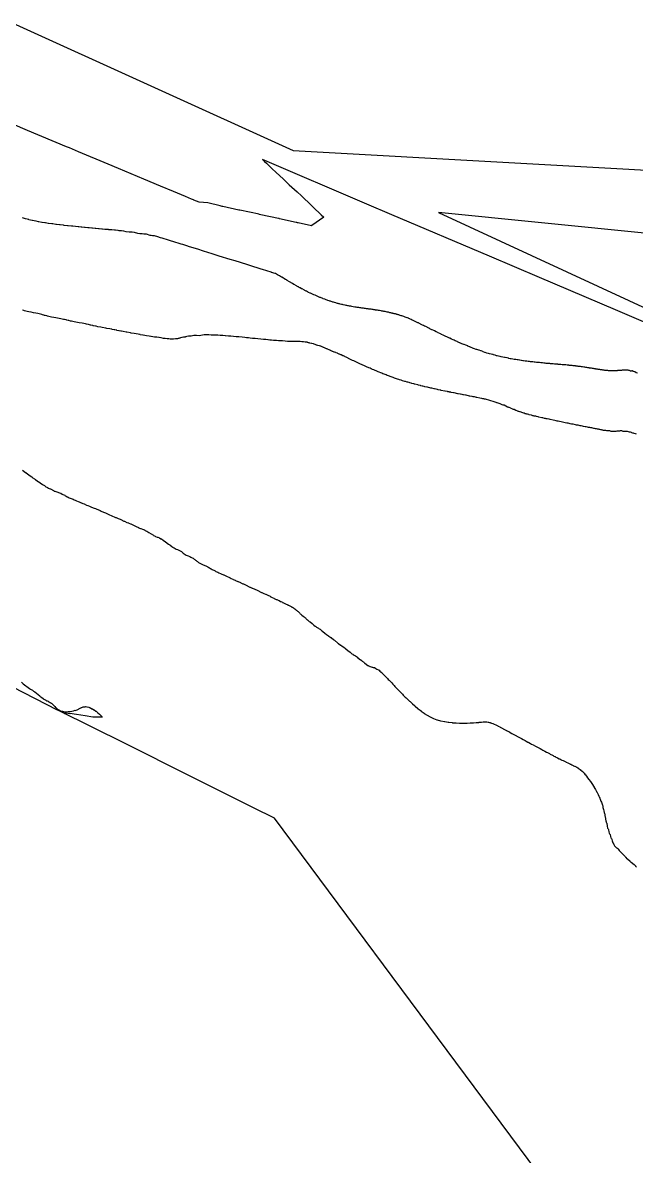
# Model space of a CAD drawing. Header units: metres. Extents: x 483462 to 484492, y 8428718 to 8429266.
# Drawn here: x 483718.7 to 483767.4, y 8429071 to 8429160.9 of the extents above; entities that cross this region are included whole.
import ezdxf

# ---------------------------------------------------------------- set-up
doc = ezdxf.new("R2010")
doc.units = ezdxf.units.M
doc.layers.add('C-TINN-BNDY', color=110, linetype='Continuous')
doc.layers.add('C-TOPO-MINR', color=8, linetype='Continuous')

msp = doc.modelspace()

# ---------------------------------------------------------------- linework, layer by layer
at = {"layer": 'C-TINN-BNDY', "color": 110, "linetype": 'Continuous', "lineweight": -3, "flags": 128}
for points in [[(483717.88, 8429160.94), (483740.178, 8429150.791), (483829.078, 8429145.856), (483862.133, 8429102.179), (483947.649, 8429089.256), (483976.002, 8429072.477)], [(483993.83, 8428866.564), (483819.354, 8428977.94), (483813.924, 8428987.796), (483770.381, 8429055.187), (483738.68, 8429097.82), (483737.033, 8429098.643), (483731.935, 8429101.191), (483726.838, 8429103.74), (483721.617, 8429106.341), (483721.479, 8429106.408), (483711.676, 8429111.421)]]:
    msp.add_lwpolyline(points, dxfattribs=at)
at = {"layer": 'C-TOPO-MINR', "color": 8, "linetype": 'Continuous', "lineweight": -3, "flags": 128}
for points, elevation in [([(483771.434, 8429135.732), (483765.746, 8429138.153), (483759.717, 8429140.719), (483755.754, 8429142.405), (483748, 8429145.705), (483746.013, 8429146.55), (483737.735, 8429150.073), (483737.788, 8429150.023), (483737.884, 8429149.934), (483738.044, 8429149.785), (483738.475, 8429149.379), (483738.821, 8429149.057), (483739.376, 8429148.539), (483739.862, 8429148.086), (483740.478, 8429147.513), (483740.823, 8429147.191), (483741.617, 8429146.447), (483741.762, 8429146.311), (483742.402, 8429145.705), (483742.595, 8429145.516), (483741.66, 8429144.842), (483741.625, 8429144.835), (483740.579, 8429145.061), (483740.525, 8429145.071), (483740.462, 8429145.086), (483740.405, 8429145.099), (483739.082, 8429145.385), (483739.054, 8429145.391), (483739, 8429145.403), (483737.602, 8429145.705), (483737.469, 8429145.733), (483737.462, 8429145.735), (483735.948, 8429146.061), (483735.889, 8429146.073), (483735.867, 8429146.078), (483734.596, 8429146.35), (483734.536, 8429146.365), (483734.387, 8429146.422), (483733.408, 8429146.638), (483732.704, 8429146.697), (483732.289, 8429146.87), (483732.268, 8429146.879), (483732.109, 8429146.944), (483731.623, 8429147.146), (483730.688, 8429147.536), (483729.65, 8429147.97), (483728.332, 8429148.521), (483726.321, 8429149.363), (483725.5, 8429149.706), (483723.15, 8429150.691), (483722.414, 8429151), (483722.19, 8429151.094), (483719.096, 8429152.392), (483717.918, 8429152.887)], 1206), ([(483817.875, 8429139.24), (483751.705, 8429145.891), (483799.467, 8429123.803)], 1206), ([(483767.482, 8429133.127), (483767.399, 8429133.171), (483767.274, 8429133.236), (483767.191, 8429133.279), (483767.161, 8429133.278), (483767.095, 8429133.312), (483767.064, 8429133.308), (483767.034, 8429133.306), (483767.003, 8429133.301), (483766.971, 8429133.295), (483766.94, 8429133.291), (483766.903, 8429133.308), (483766.847, 8429133.334), (483766.806, 8429133.352), (483766.751, 8429133.377), (483766.708, 8429133.374), (483766.67, 8429133.371), (483766.631, 8429133.366), (483766.591, 8429133.371), (483766.558, 8429133.374), (483766.528, 8429133.377), (483766.481, 8429133.381), (483766.442, 8429133.376), (483766.415, 8429133.372), (483766.388, 8429133.369), (483766.355, 8429133.364), (483766.313, 8429133.362), (483766.273, 8429133.36), (483766.229, 8429133.358), (483766.183, 8429133.353), (483766.15, 8429133.349), (483766.117, 8429133.346), (483766.071, 8429133.341), (483766.034, 8429133.339), (483765.998, 8429133.337), (483765.96, 8429133.335), (483765.911, 8429133.332), (483765.876, 8429133.33), (483765.841, 8429133.329), (483765.792, 8429133.326), (483765.752, 8429133.325), (483765.714, 8429133.324), (483765.675, 8429133.324), (483765.631, 8429133.322), (483765.599, 8429133.32), (483765.567, 8429133.319), (483765.521, 8429133.317), (483765.474, 8429133.319), (483765.428, 8429133.32), (483765.378, 8429133.322), (483765.321, 8429133.324), (483765.282, 8429133.325), (483765.226, 8429133.326), (483765.187, 8429133.328), (483765.142, 8429133.332), (483765.101, 8429133.336), (483765.058, 8429133.34), (483765.011, 8429133.345), (483764.977, 8429133.349), (483764.943, 8429133.352), (483764.894, 8429133.358), (483764.841, 8429133.365), (483764.815, 8429133.369), (483764.789, 8429133.372), (483764.73, 8429133.381), (483764.679, 8429133.388), (483764.633, 8429133.395), (483764.561, 8429133.405), (483764.515, 8429133.412), (483764.463, 8429133.42), (483764.38, 8429133.434), (483764.321, 8429133.443), (483764.259, 8429133.453), (483764.193, 8429133.464), (483764.163, 8429133.468), (483764.091, 8429133.479), (483764.062, 8429133.484), (483763.996, 8429133.494), (483763.917, 8429133.507), (483763.851, 8429133.518), (483763.771, 8429133.53), (483763.692, 8429133.543), (483763.66, 8429133.548), (483763.628, 8429133.553), (483763.544, 8429133.567), (483763.46, 8429133.58), (483763.386, 8429133.591), (483763.312, 8429133.602), (483763.227, 8429133.614), (483763.13, 8429133.63), (483763.096, 8429133.635), (483763.061, 8429133.641), (483762.974, 8429133.654), (483762.909, 8429133.661), (483762.848, 8429133.668), (483762.782, 8429133.675), (483762.721, 8429133.681), (483762.686, 8429133.687), (483762.597, 8429133.7), (483762.562, 8429133.706), (483762.447, 8429133.722), (483762.393, 8429133.727), (483762.299, 8429133.735), (483762.213, 8429133.743), (483762.119, 8429133.75), (483762.068, 8429133.754), (483762.037, 8429133.758), (483761.944, 8429133.769), (483761.913, 8429133.772), (483761.819, 8429133.783), (483761.755, 8429133.788), (483761.636, 8429133.798), (483761.528, 8429133.807), (483761.403, 8429133.817), (483761.34, 8429133.823), (483761.24, 8429133.83), (483761.208, 8429133.833), (483761.177, 8429133.835), (483761.076, 8429133.843), (483761.005, 8429133.85), (483760.916, 8429133.858), (483760.794, 8429133.869), (483760.688, 8429133.878), (483760.594, 8429133.887), (483760.524, 8429133.893), (483760.415, 8429133.9), (483760.383, 8429133.903), (483760.351, 8429133.905), (483760.242, 8429133.913), (483760.167, 8429133.921), (483760.067, 8429133.931), (483759.947, 8429133.943), (483759.819, 8429133.957), (483759.714, 8429133.967), (483759.595, 8429133.978), (483759.521, 8429133.985), (483759.489, 8429133.988), (483759.369, 8429133.999), (483759.337, 8429134.002), (483759.303, 8429134.006), (483759.176, 8429134.022), (483759.14, 8429134.026), (483759.007, 8429134.044), (483758.933, 8429134.053), (483758.823, 8429134.066), (483758.7, 8429134.081), (483758.572, 8429134.096), (483758.455, 8429134.111), (483758.382, 8429134.12), (483758.284, 8429134.137), (483758.25, 8429134.143), (483758.155, 8429134.161), (483758.121, 8429134.167), (483758.022, 8429134.185), (483757.953, 8429134.195), (483757.835, 8429134.212), (483757.704, 8429134.231), (483757.593, 8429134.247), (483757.467, 8429134.268), (483757.4, 8429134.278), (483757.289, 8429134.303), (483757.256, 8429134.312), (483757.149, 8429134.339), (483757.116, 8429134.348), (483757.002, 8429134.375), (483756.942, 8429134.386), (483756.814, 8429134.41), (483756.68, 8429134.433), (483756.587, 8429134.45), (483756.464, 8429134.476), (483756.357, 8429134.508), (483756.304, 8429134.518), (483756.202, 8429134.554), (483756.177, 8429134.562), (483756.068, 8429134.597), (483756.044, 8429134.605), (483755.999, 8429134.616), (483755.879, 8429134.645), (483755.751, 8429134.673), (483755.681, 8429134.69), (483755.548, 8429134.725), (483755.418, 8429134.772), (483755.376, 8429134.782), (483755.25, 8429134.835), (483755.227, 8429134.843), (483755.091, 8429134.896), (483755.07, 8429134.905), (483754.928, 8429134.95), (483754.894, 8429134.961), (483754.753, 8429135.003), (483754.703, 8429135.018), (483754.557, 8429135.067), (483754.403, 8429135.13), (483754.375, 8429135.138), (483754.221, 8429135.207), (483754.207, 8429135.213), (483754.193, 8429135.219), (483754.04, 8429135.285), (483754.021, 8429135.292), (483753.875, 8429135.349), (483753.731, 8429135.403), (483753.71, 8429135.411), (483753.56, 8429135.47), (483753.39, 8429135.545), (483753.382, 8429135.548), (483753.203, 8429135.631), (483753.199, 8429135.632), (483753.196, 8429135.634), (483753.029, 8429135.711), (483753.027, 8429135.712), (483752.934, 8429135.753), (483752.879, 8429135.777), (483752.879, 8429135.777), (483752.878, 8429135.777), (483752.735, 8429135.84), (483752.591, 8429135.904), (483752.584, 8429135.908), (483752.42, 8429135.984), (483752.404, 8429135.991), (483752.23, 8429136.074), (483752.079, 8429136.146), (483752.062, 8429136.153), (483751.936, 8429136.214), (483751.927, 8429136.219), (483751.809, 8429136.276), (483751.798, 8429136.281), (483751.677, 8429136.34), (483751.654, 8429136.351), (483751.516, 8429136.417), (483751.375, 8429136.485), (483751.327, 8429136.507), (483751.202, 8429136.568), (483751.17, 8429136.584), (483751.019, 8429136.661), (483751.003, 8429136.669), (483750.986, 8429136.678), (483750.838, 8429136.754), (483750.804, 8429136.77), (483750.696, 8429136.823), (483750.588, 8429136.874), (483750.525, 8429136.904), (483750.428, 8429136.951), (483750.389, 8429136.97), (483750.266, 8429137.034), (483750.245, 8429137.044), (483750.13, 8429137.104), (483750.108, 8429137.115), (483750.073, 8429137.132), (483749.958, 8429137.187), (483749.897, 8429137.215), (483749.793, 8429137.264), (483749.756, 8429137.281), (483749.648, 8429137.335), (483749.626, 8429137.345), (483749.547, 8429137.384), (483749.525, 8429137.395), (483749.465, 8429137.421), (483749.418, 8429137.441), (483749.358, 8429137.467), (483749.312, 8429137.486), (483749.242, 8429137.516), (483749.223, 8429137.524), (483749.149, 8429137.555), (483749.129, 8429137.563), (483749.063, 8429137.585), (483749.005, 8429137.604), (483748.939, 8429137.626), (483748.879, 8429137.646), (483748.79, 8429137.676), (483748.763, 8429137.685), (483748.736, 8429137.694), (483748.657, 8429137.72), (483748.607, 8429137.734), (483748.556, 8429137.749), (483748.507, 8429137.762), (483748.457, 8429137.776), (483748.392, 8429137.796), (483748.369, 8429137.802), (483748.347, 8429137.809), (483748.282, 8429137.828), (483748.229, 8429137.84), (483748.18, 8429137.852), (483748.127, 8429137.865), (483748.078, 8429137.876), (483748.056, 8429137.881), (483748.001, 8429137.895), (483747.979, 8429137.901), (483747.918, 8429137.916), (483747.847, 8429137.932), (483747.787, 8429137.946), (483747.726, 8429137.96), (483747.653, 8429137.976), (483747.628, 8429137.982), (483747.563, 8429137.997), (483747.538, 8429138.002), (483747.479, 8429138.016), (483747.417, 8429138.026), (483747.366, 8429138.035), (483747.301, 8429138.046), (483747.251, 8429138.055), (483747.218, 8429138.062), (483747.149, 8429138.078), (483747.116, 8429138.086), (483747.034, 8429138.103), (483746.943, 8429138.115), (483746.875, 8429138.124), (483746.783, 8429138.135), (483746.716, 8429138.144), (483746.684, 8429138.15), (483746.615, 8429138.163), (483746.583, 8429138.169), (483746.521, 8429138.177), (483746.45, 8429138.19), (483746.37, 8429138.2), (483746.262, 8429138.214), (483746.182, 8429138.223), (483746.118, 8429138.231), (483746.084, 8429138.235), (483746.015, 8429138.245), (483745.981, 8429138.249), (483745.912, 8429138.258), (483745.839, 8429138.269), (483745.751, 8429138.282), (483745.622, 8429138.3), (483745.533, 8429138.313), (483745.457, 8429138.324), (483745.388, 8429138.333), (483745.351, 8429138.337), (483745.313, 8429138.342), (483745.244, 8429138.351), (483745.161, 8429138.366), (483745.07, 8429138.382), (483744.923, 8429138.409), (483744.828, 8429138.426), (483744.742, 8429138.442), (483744.671, 8429138.452), (483744.629, 8429138.459), (483744.559, 8429138.47), (483744.517, 8429138.477), (483744.425, 8429138.498), (483744.368, 8429138.51), (483744.3, 8429138.527), (483744.138, 8429138.565), (483744.077, 8429138.579), (483744.005, 8429138.594), (483743.908, 8429138.617), (483743.86, 8429138.627), (483743.789, 8429138.643), (483743.741, 8429138.654), (483743.688, 8429138.669), (483743.614, 8429138.691), (483743.558, 8429138.708), (483743.453, 8429138.739), (483743.377, 8429138.763), (483743.322, 8429138.779), (483743.143, 8429138.833), (483743.087, 8429138.849), (483743.034, 8429138.866), (483742.924, 8429138.9), (483742.865, 8429138.923), (483742.797, 8429138.948), (483742.738, 8429138.972), (483742.673, 8429138.998), (483742.562, 8429139.04), (483742.516, 8429139.058), (483742.327, 8429139.129), (483742.282, 8429139.147), (483742.24, 8429139.163), (483742.126, 8429139.207), (483742.067, 8429139.235), (483742.017, 8429139.258), (483741.958, 8429139.286), (483741.91, 8429139.31), (483741.799, 8429139.36), (483741.746, 8429139.384), (483741.556, 8429139.47), (483741.509, 8429139.492), (483741.395, 8429139.544), (483741.337, 8429139.576), (483741.302, 8429139.594), (483741.244, 8429139.626), (483741.211, 8429139.644), (483741.1, 8429139.701), (483741.063, 8429139.72), (483740.872, 8429139.819), (483740.842, 8429139.835), (483740.728, 8429139.894), (483740.706, 8429139.907), (483740.65, 8429139.94), (483740.594, 8429139.973), (483740.573, 8429139.985), (483740.464, 8429140.046), (483740.442, 8429140.059), (483740.252, 8429140.166), (483740.235, 8429140.176), (483740.124, 8429140.239), (483740.112, 8429140.246), (483740.059, 8429140.278), (483740.005, 8429140.31), (483739.994, 8429140.316), (483739.889, 8429140.378), (483739.878, 8429140.385), (483739.692, 8429140.495), (483739.686, 8429140.499), (483739.578, 8429140.562), (483739.575, 8429140.564), (483739.525, 8429140.592), (483739.522, 8429140.593), (483739.472, 8429140.621), (483739.396, 8429140.667), (483739.394, 8429140.668), (483739.275, 8429140.739), (483739.242, 8429140.758), (483739.241, 8429140.759), (483739.094, 8429140.844), (483739.091, 8429140.846), (483738.93, 8429140.941), (483738.924, 8429140.945), (483738.761, 8429141.028), (483738.753, 8429141.032), (483738.459, 8429141.128), (483738.447, 8429141.134), (483738.418, 8429141.143), (483737.738, 8429141.357), (483737.627, 8429141.392), (483736.74, 8429141.669), (483736.501, 8429141.744), (483735.565, 8429142.036), (483735.167, 8429142.161), (483734.308, 8429142.428), (483733.755, 8429142.6), (483733.064, 8429142.815), (483732.604, 8429142.958), (483731.938, 8429143.166), (483731.724, 8429143.232), (483731.563, 8429143.282), (483731.406, 8429143.332), (483731.272, 8429143.373), (483730.612, 8429143.579), (483730.52, 8429143.607), (483730.437, 8429143.633), (483730.359, 8429143.658), (483730.28, 8429143.682), (483729.768, 8429143.841), (483729.634, 8429143.883), (483729.429, 8429143.947), (483729.176, 8429144.026), (483729.134, 8429144.03), (483729.091, 8429144.035), (483729.016, 8429144.042), (483728.908, 8429144.054), (483728.828, 8429144.062), (483728.541, 8429144.15), (483728.428, 8429144.16), (483728.31, 8429144.171), (483728.177, 8429144.184), (483728.013, 8429144.199), (483727.84, 8429144.215), (483727.581, 8429144.291), (483727.385, 8429144.308), (483727.153, 8429144.328), (483726.909, 8429144.349), (483726.726, 8429144.401), (483726.544, 8429144.416), (483726.362, 8429144.432), (483726.292, 8429144.451), (483726.267, 8429144.454), (483726.079, 8429144.47), (483726.057, 8429144.472), (483726.027, 8429144.474), (483725.991, 8429144.478), (483725.795, 8429144.494), (483725.746, 8429144.499), (483725.548, 8429144.516), (483725.512, 8429144.519), (483725.47, 8429144.523), (483725.275, 8429144.54), (483725.231, 8429144.543), (483725.033, 8429144.561), (483724.985, 8429144.565), (483724.777, 8429144.584), (483724.722, 8429144.588), (483724.512, 8429144.608), (483724.455, 8429144.612), (483724.253, 8429144.631), (483724.199, 8429144.636), (483723.995, 8429144.655), (483723.942, 8429144.659), (483723.887, 8429144.664), (483723.676, 8429144.685), (483723.621, 8429144.689), (483723.409, 8429144.71), (483723.357, 8429144.715), (483723.152, 8429144.736), (483723.099, 8429144.74), (483722.896, 8429144.761), (483722.686, 8429144.784), (483722.635, 8429144.788), (483722.587, 8429144.793), (483722.31, 8429144.823), (483722.262, 8429144.828), (483721.994, 8429144.859), (483721.948, 8429144.863), (483721.681, 8429144.895), (483721.639, 8429144.9), (483721.381, 8429144.931), (483721.34, 8429144.936), (483721.091, 8429144.968), (483721.053, 8429144.972), (483721.016, 8429144.976), (483720.755, 8429145.014), (483720.721, 8429145.018), (483720.507, 8429145.052), (483720.476, 8429145.056), (483720.252, 8429145.094), (483720.224, 8429145.098), (483720.002, 8429145.138), (483719.975, 8429145.142), (483719.767, 8429145.183), (483719.74, 8429145.188), (483719.482, 8429145.245), (483719.457, 8429145.249), (483719.207, 8429145.31), (483719.188, 8429145.314), (483718.944, 8429145.377), (483718.929, 8429145.38), (483718.696, 8429145.444)], 1204), ([(483767.424, 8429128.289), (483767.328, 8429128.316), (483767.231, 8429128.344), (483767.172, 8429128.362), (483767.132, 8429128.38), (483767.055, 8429128.401), (483767.015, 8429128.42), (483766.928, 8429128.442), (483766.866, 8429128.458), (483766.779, 8429128.475), (483766.693, 8429128.493), (483766.599, 8429128.502), (483766.509, 8429128.509), (483766.423, 8429128.512), (483766.353, 8429128.517), (483766.307, 8429128.537), (483766.26, 8429128.557), (483766.188, 8429128.554), (483766.118, 8429128.547), (483766.057, 8429128.545), (483765.986, 8429128.537), (483765.916, 8429128.531), (483765.852, 8429128.524), (483765.781, 8429128.517), (483765.717, 8429128.511), (483765.635, 8429128.509), (483765.555, 8429128.506), (483765.482, 8429128.508), (483765.392, 8429128.51), (483765.341, 8429128.528), (483765.289, 8429128.547), (483765.201, 8429128.553), (483765.127, 8429128.56), (483765.053, 8429128.568), (483764.976, 8429128.573), (483764.913, 8429128.581), (483764.851, 8429128.589), (483764.795, 8429128.598), (483764.733, 8429128.607), (483764.684, 8429128.621), (483764.635, 8429128.636), (483764.574, 8429128.646), (483764.517, 8429128.657), (483764.457, 8429128.669), (483764.393, 8429128.68), (483764.324, 8429128.693), (483764.246, 8429128.707), (483764.166, 8429128.722), (483764.085, 8429128.737), (483764.023, 8429128.754), (483763.959, 8429128.77), (483763.878, 8429128.785), (483763.798, 8429128.8), (483763.713, 8429128.815), (483763.607, 8429128.834), (483763.534, 8429128.848), (483763.432, 8429128.867), (483763.338, 8429128.885), (483763.208, 8429128.909), (483763.121, 8429128.926), (483763.027, 8429128.944), (483762.953, 8429128.961), (483762.877, 8429128.979), (483762.782, 8429128.997), (483762.665, 8429129.02), (483762.561, 8429129.041), (483762.375, 8429129.077), (483762.253, 8429129.1), (483762.15, 8429129.121), (483762.07, 8429129.139), (483761.989, 8429129.157), (483761.888, 8429129.177), (483761.751, 8429129.205), (483761.652, 8429129.225), (483761.432, 8429129.269), (483761.294, 8429129.297), (483761.196, 8429129.318), (483761.116, 8429129.335), (483761.035, 8429129.352), (483760.941, 8429129.372), (483760.797, 8429129.403), (483760.561, 8429129.454), (483760.476, 8429129.472), (483760.334, 8429129.502), (483760.256, 8429129.519), (483760.183, 8429129.535), (483760.11, 8429129.55), (483759.973, 8429129.582), (483759.9, 8429129.598), (483759.673, 8429129.652), (483759.607, 8429129.667), (483759.477, 8429129.698), (483759.421, 8429129.711), (483759.359, 8429129.724), (483759.306, 8429129.735), (483759.244, 8429129.748), (483759.196, 8429129.761), (483759.093, 8429129.789), (483758.902, 8429129.841), (483758.86, 8429129.852), (483758.753, 8429129.881), (483758.715, 8429129.892), (483758.646, 8429129.908), (483758.59, 8429129.92), (483758.501, 8429129.951), (483758.468, 8429129.962), (483758.303, 8429130.019), (483758.275, 8429130.029), (483758.182, 8429130.061), (483758.157, 8429130.07), (483758.085, 8429130.087), (483758.02, 8429130.105), (483757.999, 8429130.113), (483757.858, 8429130.173), (483757.84, 8429130.181), (483757.694, 8429130.242), (483757.679, 8429130.249), (483757.634, 8429130.262), (483757.589, 8429130.275), (483757.461, 8429130.336), (483757.443, 8429130.344), (483757.31, 8429130.408), (483757.295, 8429130.415), (483757.24, 8429130.431), (483757.183, 8429130.447), (483757.049, 8429130.511), (483757.039, 8429130.516), (483756.9, 8429130.583), (483756.892, 8429130.586), (483756.826, 8429130.605), (483756.759, 8429130.623), (483756.755, 8429130.625), (483756.596, 8429130.692), (483756.594, 8429130.693), (483756.429, 8429130.763), (483756.429, 8429130.763), (483756.353, 8429130.783), (483756.353, 8429130.783), (483756.34, 8429130.787), (483756.277, 8429130.803), (483756.193, 8429130.833), (483756.192, 8429130.833), (483756.035, 8429130.89), (483756.032, 8429130.891), (483756.029, 8429130.892), (483755.865, 8429130.946), (483755.86, 8429130.948), (483755.69, 8429130.996), (483755.684, 8429130.997), (483755.517, 8429131.04), (483755.511, 8429131.042), (483755.428, 8429131.062), (483755.372, 8429131.075), (483755.365, 8429131.076), (483755.309, 8429131.088), (483755.238, 8429131.101), (483755.229, 8429131.103), (483755.151, 8429131.118), (483755.139, 8429131.12), (483754.994, 8429131.152), (483754.981, 8429131.155), (483754.734, 8429131.209), (483754.716, 8429131.213), (483754.567, 8429131.245), (483754.48, 8429131.261), (483754.461, 8429131.265), (483754.374, 8429131.28), (483754.355, 8429131.284), (483754.187, 8429131.317), (483754.171, 8429131.321), (483753.893, 8429131.377), (483753.874, 8429131.381), (483753.855, 8429131.385), (483753.683, 8429131.419), (483753.664, 8429131.423), (483753.568, 8429131.441), (483753.549, 8429131.445), (483753.453, 8429131.463), (483753.432, 8429131.467), (483753.253, 8429131.502), (483753.229, 8429131.507), (483752.938, 8429131.564), (483752.911, 8429131.569), (483752.883, 8429131.575), (483752.702, 8429131.611), (483752.675, 8429131.617), (483752.573, 8429131.638), (483752.546, 8429131.643), (483752.445, 8429131.664), (483752.415, 8429131.67), (483752.235, 8429131.707), (483752.202, 8429131.713), (483751.917, 8429131.771), (483751.882, 8429131.778), (483751.845, 8429131.786), (483751.665, 8429131.823), (483751.628, 8429131.832), (483751.524, 8429131.855), (483751.488, 8429131.864), (483751.385, 8429131.888), (483751.346, 8429131.897), (483751.174, 8429131.934), (483751.133, 8429131.943), (483751.093, 8429131.952), (483750.827, 8429132.01), (483750.782, 8429132.02), (483750.613, 8429132.058), (483750.565, 8429132.07), (483750.463, 8429132.096), (483750.415, 8429132.109), (483750.314, 8429132.136), (483750.265, 8429132.149), (483750.111, 8429132.187), (483750.063, 8429132.199), (483749.833, 8429132.255), (483749.786, 8429132.266), (483749.735, 8429132.279), (483749.584, 8429132.317), (483749.526, 8429132.334), (483749.429, 8429132.363), (483749.366, 8429132.383), (483749.271, 8429132.412), (483749.212, 8429132.43), (483749.083, 8429132.468), (483749.032, 8429132.483), (483748.847, 8429132.536), (483748.796, 8429132.551), (483748.742, 8429132.567), (483748.616, 8429132.605), (483748.549, 8429132.628), (483748.458, 8429132.66), (483748.379, 8429132.688), (483748.29, 8429132.72), (483748.217, 8429132.747), (483748.098, 8429132.789), (483748.036, 8429132.811), (483747.868, 8429132.87), (483747.807, 8429132.892), (483747.742, 8429132.915), (483747.628, 8429132.956), (483747.545, 8429132.989), (483747.464, 8429133.02), (483747.385, 8429133.052), (483747.288, 8429133.091), (483747.203, 8429133.125), (483747.118, 8429133.16), (483746.997, 8429133.209), (483746.927, 8429133.236), (483746.859, 8429133.264), (483746.745, 8429133.312), (483746.676, 8429133.341), (483746.572, 8429133.387), (483746.473, 8429133.431), (483746.371, 8429133.477), (483746.276, 8429133.521), (483746.177, 8429133.563), (483746.113, 8429133.592), (483746.052, 8429133.618), (483745.93, 8429133.67), (483745.871, 8429133.695), (483745.771, 8429133.739), (483745.707, 8429133.769), (483745.604, 8429133.818), (483745.522, 8429133.857), (483745.416, 8429133.908), (483745.361, 8429133.935), (483745.256, 8429133.982), (483745.209, 8429134.004), (483745.078, 8429134.062), (483745.033, 8429134.083), (483744.992, 8429134.103), (483744.887, 8429134.151), (483744.832, 8429134.178), (483744.721, 8429134.231), (483744.67, 8429134.256), (483744.569, 8429134.305), (483744.523, 8429134.327), (483744.426, 8429134.372), (483744.384, 8429134.392), (483744.286, 8429134.437), (483744.259, 8429134.45), (483744.153, 8429134.5), (483744.124, 8429134.514), (483743.983, 8429134.58), (483743.956, 8429134.593), (483743.857, 8429134.639), (483743.822, 8429134.654), (483743.728, 8429134.693), (483743.685, 8429134.711), (483743.59, 8429134.749), (483743.559, 8429134.761), (483743.455, 8429134.798), (483743.425, 8429134.81), (483743.31, 8429134.853), (483743.293, 8429134.86), (483743.131, 8429134.938), (483743.116, 8429134.945), (483743.1, 8429134.953), (483742.954, 8429135.024), (483742.928, 8429135.034), (483742.836, 8429135.068), (483742.814, 8429135.076), (483742.721, 8429135.111), (483742.603, 8429135.169), (483742.595, 8429135.173), (483742.587, 8429135.177), (483742.474, 8429135.232), (483742.461, 8429135.236), (483742.371, 8429135.268), (483742.353, 8429135.274), (483742.262, 8429135.302), (483742.243, 8429135.307), (483742.134, 8429135.335), (483742.041, 8429135.359), (483742.03, 8429135.362), (483741.969, 8429135.39), (483741.911, 8429135.418), (483741.906, 8429135.42), (483741.85, 8429135.442), (483741.846, 8429135.444), (483741.788, 8429135.464), (483741.781, 8429135.466), (483741.646, 8429135.492), (483741.635, 8429135.494), (483741.504, 8429135.52), (483741.498, 8429135.521), (483741.452, 8429135.536), (483741.405, 8429135.552), (483741.402, 8429135.552), (483741.4, 8429135.553), (483741.342, 8429135.566), (483741.279, 8429135.579), (483741.274, 8429135.58), (483741.136, 8429135.598), (483741.129, 8429135.599), (483740.989, 8429135.617), (483740.986, 8429135.617), (483740.923, 8429135.624), (483740.921, 8429135.625), (483740.857, 8429135.631), (483740.852, 8429135.631), (483740.734, 8429135.637), (483740.62, 8429135.642), (483740.615, 8429135.642), (483740.561, 8429135.642), (483740.508, 8429135.642), (483740.506, 8429135.642), (483740.441, 8429135.643), (483740.44, 8429135.643), (483740.369, 8429135.645), (483740.365, 8429135.644), (483740.261, 8429135.643), (483740.145, 8429135.642), (483740.141, 8429135.642), (483740.052, 8429135.65), (483740.049, 8429135.65), (483739.96, 8429135.657), (483739.956, 8429135.657), (483739.846, 8429135.656), (483739.714, 8429135.655), (483739.709, 8429135.655), (483739.527, 8429135.671), (483739.525, 8429135.671), (483739.523, 8429135.671), (483739.316, 8429135.69), (483739.314, 8429135.69), (483739.163, 8429135.695), (483739.16, 8429135.695), (483739.009, 8429135.7), (483739.007, 8429135.7), (483738.842, 8429135.714), (483738.84, 8429135.714), (483738.839, 8429135.714), (483738.619, 8429135.734), (483738.618, 8429135.734), (483738.458, 8429135.749), (483738.457, 8429135.749), (483738.312, 8429135.761), (483738.312, 8429135.761), (483738.186, 8429135.773), (483738.166, 8429135.774), (483738.166, 8429135.774), (483738.166, 8429135.774), (483738, 8429135.793), (483738, 8429135.793), (483738, 8429135.793), (483737.807, 8429135.814), (483737.805, 8429135.814), (483737.614, 8429135.831), (483737.369, 8429135.852), (483737.362, 8429135.853), (483737.163, 8429135.871), (483737.158, 8429135.871), (483736.959, 8429135.894), (483736.957, 8429135.894), (483736.759, 8429135.917), (483736.756, 8429135.918), (483736.753, 8429135.918), (483736.617, 8429135.934), (483736.613, 8429135.934), (483736.478, 8429135.949), (483736.472, 8429135.949), (483736.331, 8429135.964), (483736.131, 8429135.982), (483736.117, 8429135.983), (483735.87, 8429136.004), (483735.854, 8429136.005), (483735.656, 8429136.022), (483735.647, 8429136.023), (483735.447, 8429136.041), (483735.441, 8429136.042), (483735.435, 8429136.042), (483735.236, 8429136.06), (483735.22, 8429136.061), (483735.028, 8429136.078), (483734.796, 8429136.098), (483734.767, 8429136.101), (483734.583, 8429136.115), (483734.393, 8429136.128), (483734.375, 8429136.13), (483734.198, 8429136.138), (483734.191, 8429136.138), (483734.184, 8429136.138), (483734.025, 8429136.137), (483734.019, 8429136.137), (483734.012, 8429136.137), (483733.854, 8429136.137), (483733.837, 8429136.139), (483733.675, 8429136.152), (483733.474, 8429136.171), (483733.442, 8429136.174), (483733.289, 8429136.183), (483733.27, 8429136.185), (483733.112, 8429136.172), (483733.105, 8429136.172), (483732.97, 8429136.152), (483732.964, 8429136.151), (483732.844, 8429136.122), (483732.84, 8429136.121), (483732.835, 8429136.12), (483732.714, 8429136.095), (483732.704, 8429136.096), (483732.506, 8429136.11), (483732.486, 8429136.112), (483732.299, 8429136.125), (483732.287, 8429136.126), (483732.176, 8429136.093), (483732.172, 8429136.092), (483732.07, 8429136.059), (483732.067, 8429136.058), (483731.971, 8429136.062), (483731.962, 8429136.063), (483731.865, 8429136.067), (483731.856, 8429136.067), (483731.742, 8429136.036), (483731.739, 8429136.035), (483731.638, 8429136.003), (483731.635, 8429136.002), (483731.562, 8429135.991), (483731.557, 8429135.99), (483731.483, 8429135.981), (483731.479, 8429135.98), (483731.352, 8429135.955), (483731.349, 8429135.955), (483731.347, 8429135.954), (483731.226, 8429135.93), (483731.223, 8429135.929), (483731.166, 8429135.913), (483731.163, 8429135.912), (483731.105, 8429135.895), (483731.048, 8429135.878), (483731.046, 8429135.878), (483730.988, 8429135.863), (483730.986, 8429135.862), (483730.834, 8429135.852), (483730.832, 8429135.852), (483730.831, 8429135.852), (483730.671, 8429135.842), (483730.67, 8429135.842), (483730.595, 8429135.834), (483730.593, 8429135.834), (483730.518, 8429135.827), (483730.516, 8429135.828), (483730.418, 8429135.841), (483730.299, 8429135.858), (483730.296, 8429135.858), (483730.169, 8429135.863), (483730.168, 8429135.863), (483730.167, 8429135.863), (483730.017, 8429135.872), (483730.014, 8429135.872), (483729.88, 8429135.894), (483729.696, 8429135.928), (483729.686, 8429135.929), (483729.526, 8429135.956), (483729.518, 8429135.958), (483729.345, 8429135.977), (483729.341, 8429135.978), (483729.169, 8429135.996), (483729.165, 8429135.997), (483729.161, 8429135.998), (483729.033, 8429136.015), (483729.028, 8429136.016), (483728.892, 8429136.036), (483728.883, 8429136.038), (483728.742, 8429136.06), (483728.544, 8429136.095), (483728.522, 8429136.099), (483728.275, 8429136.145), (483728.248, 8429136.149), (483728.042, 8429136.187), (483728.026, 8429136.19), (483727.877, 8429136.216), (483727.867, 8429136.218), (483727.725, 8429136.242), (483727.714, 8429136.244), (483727.568, 8429136.27), (483727.546, 8429136.274), (483727.317, 8429136.315), (483727.271, 8429136.324), (483726.977, 8429136.379), (483726.925, 8429136.388), (483726.691, 8429136.432), (483726.538, 8429136.461), (483726.507, 8429136.467), (483726.362, 8429136.495), (483726.343, 8429136.498), (483726.192, 8429136.528), (483726.172, 8429136.532), (483726.019, 8429136.563), (483725.997, 8429136.568), (483725.974, 8429136.573), (483725.822, 8429136.605), (483725.781, 8429136.613), (483725.623, 8429136.645), (483725.389, 8429136.689), (483725.303, 8429136.705), (483725.008, 8429136.759), (483724.916, 8429136.777), (483724.683, 8429136.821), (483724.531, 8429136.853), (483724.477, 8429136.863), (483724.333, 8429136.895), (483724.301, 8429136.902), (483724.268, 8429136.91), (483724.119, 8429136.943), (483724.085, 8429136.951), (483723.937, 8429136.986), (483723.902, 8429136.994), (483723.761, 8429137.028), (483723.696, 8429137.04), (483723.55, 8429137.072), (483723.424, 8429137.096), (483723.203, 8429137.138), (483722.932, 8429137.188), (483722.795, 8429137.213), (483722.584, 8429137.254), (483722.508, 8429137.269), (483722.372, 8429137.301), (483722.328, 8429137.311), (483722.2, 8429137.344), (483722.155, 8429137.355), (483722.023, 8429137.386), (483721.943, 8429137.401), (483721.748, 8429137.438), (483721.592, 8429137.468), (483721.352, 8429137.511), (483721.189, 8429137.542), (483721.001, 8429137.579), (483720.878, 8429137.609), (483720.787, 8429137.626), (483720.671, 8429137.657), (483720.617, 8429137.671), (483720.5, 8429137.703), (483720.445, 8429137.718), (483720.39, 8429137.735), (483720.275, 8429137.769), (483720.218, 8429137.785), (483720.111, 8429137.818), (483720.018, 8429137.836), (483719.906, 8429137.866), (483719.752, 8429137.896), (483719.573, 8429137.929), (483719.39, 8429137.961), (483719.205, 8429137.996), (483719.059, 8429138.025), (483718.958, 8429138.045), (483718.858, 8429138.074), (483718.795, 8429138.094), (483718.703, 8429138.125)], 1202), ([(483718.684, 8429125.441), (483718.931, 8429125.265), (483718.949, 8429125.252), (483718.977, 8429125.232), (483719.209, 8429125.068), (483719.234, 8429125.05), (483719.433, 8429124.909), (483719.45, 8429124.889), (483719.468, 8429124.867), (483719.651, 8429124.738), (483719.679, 8429124.717), (483719.72, 8429124.688), (483719.891, 8429124.568), (483719.93, 8429124.543), (483720.061, 8429124.453), (483720.108, 8429124.425), (483720.208, 8429124.358), (483720.247, 8429124.333), (483720.341, 8429124.273), (483720.432, 8429124.219), (483720.458, 8429124.186), (483720.533, 8429124.125), (483720.622, 8429124.077), (483720.674, 8429124.055), (483720.759, 8429124.013), (483720.805, 8429123.996), (483720.881, 8429123.961), (483720.922, 8429123.944), (483721.024, 8429123.902), (483721.051, 8429123.868), (483721.144, 8429123.832), (483721.213, 8429123.781), (483721.262, 8429123.767), (483721.35, 8429123.737), (483721.407, 8429123.72), (483721.493, 8429123.691), (483721.54, 8429123.675), (483721.63, 8429123.646), (483721.724, 8429123.614), (483721.83, 8429123.533), (483721.903, 8429123.504), (483721.97, 8429123.478), (483722.042, 8429123.45), (483722.088, 8429123.411), (483722.161, 8429123.381), (483722.222, 8429123.335), (483722.254, 8429123.321), (483722.324, 8429123.291), (483722.407, 8429123.255), (483722.477, 8429123.225), (483722.562, 8429123.188), (483722.633, 8429123.157), (483722.676, 8429123.139), (483722.712, 8429123.126), (483722.801, 8429123.088), (483722.873, 8429123.057), (483722.98, 8429123.011), (483723.116, 8429122.952), (483723.198, 8429122.917), (483723.304, 8429122.871), (483723.343, 8429122.857), (483723.383, 8429122.843), (483723.489, 8429122.798), (483723.59, 8429122.754), (483723.777, 8429122.672), (483723.887, 8429122.625), (483724.004, 8429122.574), (483724.111, 8429122.528), (483724.174, 8429122.505), (483724.238, 8429122.484), (483724.313, 8429122.458), (483724.389, 8429122.425), (483724.476, 8429122.394), (483724.588, 8429122.346), (483724.661, 8429122.314), (483724.86, 8429122.227), (483724.93, 8429122.196), (483724.999, 8429122.166), (483725.21, 8429122.073), (483725.273, 8429122.045), (483725.494, 8429121.946), (483725.549, 8429121.921), (483725.774, 8429121.819), (483725.823, 8429121.797), (483725.965, 8429121.735), (483726.079, 8429121.695), (483726.123, 8429121.675), (483726.238, 8429121.634), (483726.279, 8429121.615), (483726.449, 8429121.538), (483726.484, 8429121.522), (483726.748, 8429121.398), (483726.775, 8429121.385), (483726.965, 8429121.299), (483727.104, 8429121.249), (483727.124, 8429121.24), (483727.264, 8429121.189), (483727.286, 8429121.178), (483727.459, 8429121.096), (483727.71, 8429120.972), (483727.719, 8429120.968), (483727.908, 8429120.877), (483727.911, 8429120.876), (483728.069, 8429120.818), (483728.08, 8429120.814), (483728.229, 8429120.759), (483728.365, 8429120.692), (483728.37, 8429120.69), (483728.54, 8429120.6), (483728.547, 8429120.596), (483728.718, 8429120.501), (483728.729, 8429120.495), (483728.901, 8429120.39), (483728.915, 8429120.381), (483729.081, 8429120.275), (483729.1, 8429120.264), (483729.227, 8429120.19), (483729.252, 8429120.181), (483729.393, 8429120.128), (483729.429, 8429120.116), (483729.568, 8429120.062), (483729.682, 8429119.993), (483729.714, 8429119.98), (483729.85, 8429119.887), (483729.88, 8429119.869), (483730.008, 8429119.778), (483730.039, 8429119.756), (483730.151, 8429119.677), (483730.184, 8429119.654), (483730.287, 8429119.579), (483730.383, 8429119.508), (483730.416, 8429119.483), (483730.507, 8429119.412), (483730.54, 8429119.385), (483730.624, 8429119.317), (483730.66, 8429119.291), (483730.718, 8429119.268), (483730.795, 8429119.216), (483730.885, 8429119.183), (483730.993, 8429119.142), (483731.053, 8429119.118), (483731.159, 8429119.077), (483731.264, 8429119.003), (483731.305, 8429118.973), (483731.401, 8429118.896), (483731.439, 8429118.866), (483731.518, 8429118.803), (483731.554, 8429118.776), (483731.592, 8429118.749), (483731.673, 8429118.695), (483731.747, 8429118.665), (483731.837, 8429118.629), (483731.964, 8429118.58), (483732.055, 8429118.544), (483732.145, 8429118.483), (483732.232, 8429118.447), (483732.308, 8429118.39), (483732.364, 8429118.352), (483732.425, 8429118.307), (483732.473, 8429118.271), (483732.531, 8429118.228), (483732.573, 8429118.197), (483732.616, 8429118.166), (483732.672, 8429118.124), (483732.715, 8429118.092), (483732.761, 8429118.06), (483732.817, 8429118.023), (483732.915, 8429117.983), (483732.982, 8429117.955), (483733.156, 8429117.886), (483733.23, 8429117.855), (483733.295, 8429117.816), (483733.411, 8429117.767), (483733.474, 8429117.726), (483733.542, 8429117.685), (483733.611, 8429117.64), (483733.671, 8429117.607), (483733.744, 8429117.567), (483733.802, 8429117.536), (483733.876, 8429117.497), (483733.985, 8429117.44), (483734.042, 8429117.41), (483734.193, 8429117.335), (483734.26, 8429117.301), (483734.398, 8429117.242), (483734.447, 8429117.218), (483734.63, 8429117.144), (483734.673, 8429117.126), (483734.716, 8429117.108), (483734.88, 8429117.038), (483734.932, 8429117.013), (483735.057, 8429116.952), (483735.181, 8429116.888), (483735.244, 8429116.856), (483735.375, 8429116.792), (483735.415, 8429116.772), (483735.576, 8429116.702), (483735.604, 8429116.691), (483735.789, 8429116.614), (483735.814, 8429116.604), (483735.994, 8429116.526), (483736.027, 8429116.51), (483736.186, 8429116.432), (483736.227, 8429116.412), (483736.379, 8429116.334), (483736.544, 8429116.253), (483736.564, 8429116.244), (483736.74, 8429116.166), (483736.75, 8429116.162), (483736.93, 8429116.087), (483736.937, 8429116.084), (483737.122, 8429116.003), (483737.131, 8429115.999), (483737.315, 8429115.909), (483737.32, 8429115.906), (483737.472, 8429115.828), (483737.495, 8429115.816), (483737.496, 8429115.816), (483737.668, 8429115.732), (483737.672, 8429115.73), (483737.834, 8429115.658), (483737.986, 8429115.594), (483738.001, 8429115.588), (483738.158, 8429115.518), (483738.171, 8429115.512), (483738.334, 8429115.431), (483738.344, 8429115.426), (483738.498, 8429115.346), (483738.51, 8429115.339), (483738.644, 8429115.272), (483738.663, 8429115.264), (483738.833, 8429115.19), (483738.865, 8429115.176), (483739.032, 8429115.102), (483739.054, 8429115.092), (483739.178, 8429115.028), (483739.194, 8429115.02), (483739.313, 8429114.955), (483739.33, 8429114.946), (483739.416, 8429114.901), (483739.453, 8429114.884), (483739.574, 8429114.83), (483739.611, 8429114.814), (483739.693, 8429114.778), (483739.731, 8429114.762), (483739.747, 8429114.755), (483739.785, 8429114.738), (483739.801, 8429114.731), (483739.898, 8429114.674), (483739.913, 8429114.665), (483740.004, 8429114.611), (483740.017, 8429114.602), (483740.039, 8429114.595), (483740.054, 8429114.589), (483740.097, 8429114.573), (483740.19, 8429114.508), (483740.203, 8429114.497), (483740.292, 8429114.434), (483740.306, 8429114.423), (483740.328, 8429114.411), (483740.363, 8429114.39), (483740.412, 8429114.343), (483740.423, 8429114.333), (483740.434, 8429114.321), (483740.49, 8429114.268), (483740.518, 8429114.246), (483740.558, 8429114.214), (483740.586, 8429114.192), (483740.625, 8429114.16), (483740.665, 8429114.116), (483740.688, 8429114.092), (483740.733, 8429114.044), (483740.776, 8429114.009), (483740.87, 8429113.934), (483740.954, 8429113.868), (483741.047, 8429113.793), (483741.097, 8429113.753), (483741.14, 8429113.71), (483741.182, 8429113.668), (483741.198, 8429113.652), (483741.214, 8429113.636), (483741.235, 8429113.618), (483741.286, 8429113.574), (483741.309, 8429113.555), (483741.367, 8429113.507), (483741.447, 8429113.443), (483741.51, 8429113.393), (483741.667, 8429113.269), (483741.756, 8429113.198), (483741.817, 8429113.15), (483741.912, 8429113.075), (483741.964, 8429113.039), (483741.997, 8429113.016), (483742.03, 8429112.993), (483742.08, 8429112.958), (483742.125, 8429112.93), (483742.177, 8429112.896), (483742.238, 8429112.857), (483742.309, 8429112.811), (483742.431, 8429112.714), (483742.487, 8429112.67), (483742.715, 8429112.487), (483742.778, 8429112.436), (483742.829, 8429112.397), (483742.974, 8429112.282), (483743.01, 8429112.259), (483743.078, 8429112.216), (483743.148, 8429112.172), (483743.181, 8429112.152), (483743.214, 8429112.131), (483743.372, 8429112.006), (483743.409, 8429111.977), (483743.45, 8429111.943), (483743.728, 8429111.721), (483743.757, 8429111.699), (483743.934, 8429111.559), (483743.953, 8429111.547), (483744.036, 8429111.495), (483744.052, 8429111.485), (483744.136, 8429111.433), (483744.151, 8429111.423), (483744.168, 8429111.41), (483744.338, 8429111.276), (483744.352, 8429111.265), (483744.648, 8429111.029), (483744.654, 8429111.025), (483744.66, 8429111.02), (483744.839, 8429110.878), (483744.896, 8429110.842), (483744.929, 8429110.821), (483744.93, 8429110.821), (483745.009, 8429110.773), (483745.07, 8429110.735), (483745.13, 8429110.697), (483745.265, 8429110.592), (483745.278, 8429110.582), (483745.505, 8429110.403), (483745.527, 8429110.385), (483745.647, 8429110.291), (483745.667, 8429110.276), (483745.719, 8429110.243), (483745.766, 8429110.205), (483745.8, 8429110.173), (483745.836, 8429110.139), (483745.855, 8429110.124), (483745.958, 8429110.047), (483745.978, 8429110.032), (483746.099, 8429109.947), (483746.117, 8429109.935), (483746.143, 8429109.923), (483746.227, 8429109.883), (483746.25, 8429109.873), (483746.272, 8429109.868), (483746.348, 8429109.837), (483746.371, 8429109.832), (483746.437, 8429109.814), (483746.461, 8429109.809), (483746.527, 8429109.793), (483746.594, 8429109.778), (483746.618, 8429109.771), (483746.73, 8429109.706), (483746.778, 8429109.659), (483746.807, 8429109.647), (483746.876, 8429109.616), (483746.91, 8429109.598), (483746.988, 8429109.561), (483747.051, 8429109.503), (483747.115, 8429109.439), (483747.151, 8429109.409), (483747.22, 8429109.349), (483747.263, 8429109.307), (483747.336, 8429109.24), (483747.402, 8429109.171), (483747.444, 8429109.128), (483747.531, 8429109.034), (483747.591, 8429108.97), (483747.654, 8429108.904), (483747.721, 8429108.832), (483747.783, 8429108.773), (483747.843, 8429108.716), (483747.92, 8429108.633), (483747.99, 8429108.558), (483748.085, 8429108.455), (483748.181, 8429108.351), (483748.245, 8429108.283), (483748.356, 8429108.165), (483748.407, 8429108.117), (483748.456, 8429108.071), (483748.578, 8429107.943), (483748.63, 8429107.89), (483748.77, 8429107.745), (483748.841, 8429107.67), (483748.911, 8429107.599), (483749.069, 8429107.441), (483749.134, 8429107.379), (483749.262, 8429107.254), (483749.398, 8429107.124), (483749.452, 8429107.075), (483749.595, 8429106.942), (483749.624, 8429106.915), (483749.647, 8429106.894), (483749.801, 8429106.758), (483749.821, 8429106.74), (483749.85, 8429106.718), (483750.065, 8429106.536), (483750.097, 8429106.511), (483750.319, 8429106.334), (483750.334, 8429106.322), (483750.564, 8429106.156), (483750.57, 8429106.15), (483750.577, 8429106.145), (483750.807, 8429105.995), (483750.812, 8429105.993), (483751.048, 8429105.856), (483751.049, 8429105.856), (483751.049, 8429105.856), (483751.304, 8429105.74), (483751.308, 8429105.737), (483751.31, 8429105.737), (483751.312, 8429105.737), (483751.581, 8429105.641), (483751.59, 8429105.638), (483751.862, 8429105.563), (483751.883, 8429105.557), (483751.896, 8429105.553), (483752.182, 8429105.49), (483752.188, 8429105.49), (483752.194, 8429105.49), (483752.476, 8429105.443), (483752.494, 8429105.441), (483752.525, 8429105.437), (483752.798, 8429105.407), (483752.817, 8429105.405), (483753.088, 8429105.385), (483753.095, 8429105.384), (483753.102, 8429105.384), (483753.372, 8429105.373), (483753.392, 8429105.372), (483753.426, 8429105.372), (483753.686, 8429105.371), (483753.705, 8429105.37), (483753.95, 8429105.375), (483753.955, 8429105.374), (483753.961, 8429105.374), (483753.977, 8429105.375), (483754.217, 8429105.384), (483754.246, 8429105.386), (483754.477, 8429105.4), (483754.492, 8429105.401), (483754.693, 8429105.416), (483754.698, 8429105.415), (483754.705, 8429105.416), (483754.897, 8429105.432), (483754.914, 8429105.434), (483755.099, 8429105.452), (483755.115, 8429105.453), (483755.243, 8429105.464), (483755.259, 8429105.463), (483755.405, 8429105.471), (483755.526, 8429105.472), (483755.541, 8429105.471), (483755.649, 8429105.452), (483755.657, 8429105.451), (483755.751, 8429105.429), (483755.829, 8429105.406), (483755.836, 8429105.404), (483755.913, 8429105.379), (483755.92, 8429105.377), (483756.008, 8429105.343), (483756.017, 8429105.34), (483756.115, 8429105.299), (483756.125, 8429105.295), (483756.242, 8429105.237), (483756.258, 8429105.229), (483756.411, 8429105.15), (483756.437, 8429105.137), (483756.574, 8429105.064), (483756.606, 8429105.047), (483756.796, 8429104.945), (483756.844, 8429104.92), (483757.036, 8429104.817), (483757.063, 8429104.803), (483757.077, 8429104.797), (483757.271, 8429104.692), (483757.315, 8429104.668), (483757.528, 8429104.553), (483757.62, 8429104.503), (483757.673, 8429104.475), (483757.889, 8429104.358), (483757.907, 8429104.347), (483757.975, 8429104.31), (483758.131, 8429104.226), (483758.282, 8429104.144), (483758.424, 8429104.067), (483758.573, 8429103.986), (483758.658, 8429103.94), (483758.802, 8429103.862), (483758.832, 8429103.847), (483758.851, 8429103.838), (483758.87, 8429103.828), (483759.008, 8429103.754), (483759.095, 8429103.707), (483759.223, 8429103.637), (483759.391, 8429103.546), (483759.509, 8429103.482), (483759.608, 8429103.428), (483759.713, 8429103.372), (483759.737, 8429103.36), (483759.762, 8429103.348), (483759.893, 8429103.277), (483759.981, 8429103.23), (483760.147, 8429103.14), (483760.265, 8429103.076), (483760.354, 8429103.029), (483760.45, 8429102.977), (483760.498, 8429102.953), (483760.563, 8429102.919), (483760.626, 8429102.885), (483760.686, 8429102.854), (483760.802, 8429102.792), (483760.861, 8429102.761), (483760.926, 8429102.727), (483760.962, 8429102.709), (483761.022, 8429102.679), (483761.092, 8429102.643), (483761.148, 8429102.615), (483761.279, 8429102.549), (483761.33, 8429102.524), (483761.404, 8429102.487), (483761.443, 8429102.467), (483761.491, 8429102.443), (483761.593, 8429102.394), (483761.636, 8429102.372), (483761.797, 8429102.294), (483761.834, 8429102.276), (483761.976, 8429102.208), (483762.028, 8429102.183), (483762.113, 8429102.142), (483762.152, 8429102.123), (483762.193, 8429102.102), (483762.26, 8429102.069), (483762.292, 8429102.053), (483762.391, 8429102.005), (483762.417, 8429101.992), (483762.505, 8429101.955), (483762.53, 8429101.944), (483762.619, 8429101.902), (483762.64, 8429101.894), (483762.657, 8429101.887), (483762.759, 8429101.82), (483762.775, 8429101.813), (483762.791, 8429101.802), (483762.949, 8429101.69), (483762.965, 8429101.678), (483762.978, 8429101.665), (483763.105, 8429101.564), (483763.117, 8429101.552), (483763.131, 8429101.535), (483763.235, 8429101.421), (483763.251, 8429101.401), (483763.348, 8429101.275), (483763.356, 8429101.265), (483763.437, 8429101.164), (483763.443, 8429101.155), (483763.536, 8429101.035), (483763.636, 8429100.901), (483763.637, 8429100.9), (483763.658, 8429100.87), (483763.737, 8429100.761), (483763.836, 8429100.62), (483763.842, 8429100.612), (483763.844, 8429100.608), (483763.942, 8429100.461), (483763.944, 8429100.454), (483763.95, 8429100.444), (483764.044, 8429100.293), (483764.058, 8429100.269), (483764.149, 8429100.115), (483764.159, 8429100.098), (483764.245, 8429099.945), (483764.249, 8429099.928), (483764.26, 8429099.907), (483764.336, 8429099.763), (483764.36, 8429099.717), (483764.427, 8429099.583), (483764.442, 8429099.554), (483764.503, 8429099.419), (483764.51, 8429099.391), (483764.525, 8429099.35), (483764.593, 8429099.178), (483764.626, 8429099.093), (483764.686, 8429098.927), (483764.706, 8429098.874), (483764.732, 8429098.8), (483764.737, 8429098.761), (483764.741, 8429098.709), (483764.743, 8429098.669), (483764.766, 8429098.587), (483764.782, 8429098.528), (483764.813, 8429098.413), (483764.851, 8429098.277), (483764.87, 8429098.208), (483764.889, 8429098.138), (483764.893, 8429098.114), (483764.898, 8429098.059), (483764.902, 8429098.036), (483764.91, 8429098.005), (483764.918, 8429097.971), (483764.93, 8429097.914), (483764.944, 8429097.844), (483764.963, 8429097.751), (483764.99, 8429097.622), (483765.007, 8429097.543), (483765.016, 8429097.499), (483765.032, 8429097.461), (483765.049, 8429097.421), (483765.057, 8429097.404), (483765.063, 8429097.371), (483765.085, 8429097.242), (483765.095, 8429097.188), (483765.121, 8429097.049), (483765.125, 8429097.023), (483765.153, 8429096.972), (483765.181, 8429096.92), (483765.189, 8429096.907), (483765.195, 8429096.877), (483765.217, 8429096.776), (483765.223, 8429096.75), (483765.246, 8429096.646), (483765.28, 8429096.59), (483765.315, 8429096.533), (483765.32, 8429096.524), (483765.324, 8429096.505), (483765.353, 8429096.389), (483765.356, 8429096.374), (483765.384, 8429096.258), (483765.418, 8429096.206), (483765.453, 8429096.153), (483765.455, 8429096.15), (483765.456, 8429096.144), (483765.483, 8429096.042), (483765.484, 8429096.037), (483765.508, 8429095.94), (483765.547, 8429095.884), (483765.56, 8429095.865), (483765.615, 8429095.753), (483765.617, 8429095.75), (483765.671, 8429095.641), (483765.673, 8429095.636), (483765.675, 8429095.633), (483765.677, 8429095.631), (483765.734, 8429095.561), (483765.736, 8429095.558), (483765.739, 8429095.555), (483765.789, 8429095.502), (483765.796, 8429095.499), (483765.852, 8429095.47), (483765.86, 8429095.465), (483765.924, 8429095.429), (483765.977, 8429095.357), (483765.983, 8429095.348), (483766.044, 8429095.263), (483766.05, 8429095.255), (483766.058, 8429095.251), (483766.161, 8429095.144), (483766.171, 8429095.132), (483766.253, 8429095.051), (483766.265, 8429095.036), (483766.299, 8429094.999), (483766.311, 8429094.987), (483766.398, 8429094.902), (483766.416, 8429094.885), (483766.435, 8429094.866), (483766.524, 8429094.779), (483766.549, 8429094.748), (483766.56, 8429094.734), (483766.585, 8429094.702), (483766.596, 8429094.688), (483766.623, 8429094.666), (483766.722, 8429094.584), (483766.752, 8429094.559), (483766.85, 8429094.477), (483766.877, 8429094.442), (483766.894, 8429094.42), (483766.921, 8429094.385), (483766.938, 8429094.362), (483766.978, 8429094.334), (483767.085, 8429094.26), (483767.128, 8429094.23), (483767.231, 8429094.158), (483767.257, 8429094.125), (483767.279, 8429094.098), (483767.303, 8429094.067), (483767.323, 8429094.04), (483767.345, 8429094.014), (483767.367, 8429093.99), (483767.387, 8429093.966), (483767.408, 8429093.943)], 1202), ([(483718.602, 8429108.612), (483718.756, 8429108.495), (483719.244, 8429108.114), (483719.32, 8429108.072), (483719.394, 8429108.039), (483719.44, 8429108.016), (483719.483, 8429107.984), (483719.525, 8429107.95), (483719.568, 8429107.916), (483719.615, 8429107.879), (483719.66, 8429107.844), (483720.058, 8429107.524), (483720.096, 8429107.495), (483720.133, 8429107.465), (483720.164, 8429107.441), (483720.192, 8429107.419), (483720.357, 8429107.288), (483720.379, 8429107.271), (483720.435, 8429107.243), (483720.452, 8429107.235), (483720.51, 8429107.209), (483720.526, 8429107.201), (483720.539, 8429107.191), (483720.553, 8429107.181), (483720.622, 8429107.149), (483720.64, 8429107.14), (483720.721, 8429107.1), (483720.741, 8429107.09), (483720.832, 8429107.04), (483720.855, 8429107.027), (483720.875, 8429107.015), (483720.965, 8429106.961), (483720.976, 8429106.952), (483720.986, 8429106.944), (483721.055, 8429106.887), (483721.069, 8429106.875), (483721.082, 8429106.864), (483721.149, 8429106.803), (483721.164, 8429106.79), (483721.174, 8429106.779), (483721.239, 8429106.709), (483721.25, 8429106.696), (483721.32, 8429106.621), (483721.33, 8429106.611), (483721.407, 8429106.537), (483721.418, 8429106.528), (483721.505, 8429106.455), (483721.516, 8429106.449), (483721.635, 8429106.385), (483721.646, 8429106.38), (483721.754, 8429106.328), (483721.856, 8429106.31), (483721.868, 8429106.307), (483722.035, 8429106.276), (483722.044, 8429106.275), (483722.051, 8429106.27), (483722.185, 8429106.27), (483722.193, 8429106.27), (483722.325, 8429106.28), (483722.336, 8429106.28), (483722.466, 8429106.3), (483722.476, 8429106.301), (483722.602, 8429106.326), (483722.612, 8429106.328), (483722.735, 8429106.352), (483722.747, 8429106.355), (483722.868, 8429106.385), (483722.884, 8429106.385), (483722.89, 8429106.384), (483723.022, 8429106.432), (483723.033, 8429106.437), (483723.151, 8429106.488), (483723.167, 8429106.494), (483723.26, 8429106.551), (483723.273, 8429106.559), (483723.367, 8429106.611), (483723.378, 8429106.618), (483723.392, 8429106.62), (483723.501, 8429106.65), (483723.518, 8429106.654), (483723.639, 8429106.669), (483723.656, 8429106.673), (483723.67, 8429106.68), (483723.688, 8429106.676), (483723.812, 8429106.662), (483723.83, 8429106.659), (483723.95, 8429106.628), (483723.977, 8429106.629), (483723.992, 8429106.621), (483724.097, 8429106.571), (483724.201, 8429106.509), (483724.213, 8429106.515), (483724.219, 8429106.516), (483724.234, 8429106.516), (483724.255, 8429106.505), (483724.366, 8429106.428), (483724.379, 8429106.419), (483724.512, 8429106.32), (483724.518, 8429106.318), (483724.525, 8429106.316), (483724.534, 8429106.307), (483724.678, 8429106.188), (483724.685, 8429106.182), (483724.801, 8429106.079), (483724.805, 8429106.077), (483724.812, 8429106.072), (483724.905, 8429105.972), (483724.906, 8429105.97), (483724.979, 8429105.887), (483724.98, 8429105.887), (483724.98, 8429105.886), (483725.022, 8429105.836), (483724.945, 8429105.836), (483724.882, 8429105.836), (483724.844, 8429105.836), (483724.432, 8429105.836), (483724.412, 8429105.836), (483724.399, 8429105.836), (483724.391, 8429105.836), (483724.387, 8429105.836), (483724.262, 8429105.836), (483723.663, 8429105.941), (483723.665, 8429105.938), (483722.966, 8429106.058), (483722.979, 8429106.047), (483722.455, 8429106.133), (483722.476, 8429106.114), (483722.157, 8429106.159), (483722.179, 8429106.138), (483722.082, 8429106.152), (483722.017, 8429106.163), (483722.035, 8429106.146), (483722.045, 8429106.135), (483721.964, 8429106.168)], 1204)]:
    msp.add_lwpolyline(points, dxfattribs=dict(at, elevation=elevation))

doc.saveas('drawing.dxf')
